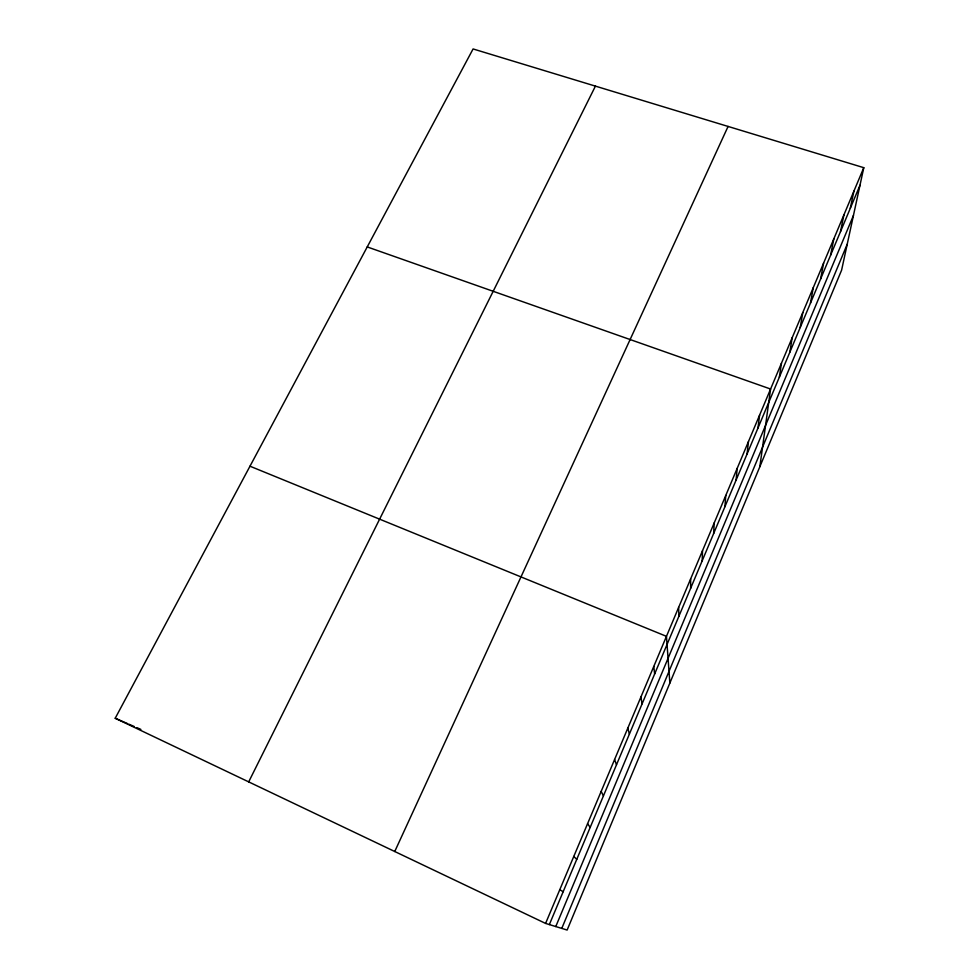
<?xml version="1.0" encoding="UTF-8"?>
<svg xmlns="http://www.w3.org/2000/svg" width="979" height="979" viewBox="0 0 979 979"><rect width="100%" height="100%" fill="white"/><g stroke="black" fill="none" stroke-linecap="round" stroke-linejoin="round"><path stroke-width="1.47" d="M690.636 588.318L690.636 578.907M702.212 560.771L702.494 550.736M713.642 533.555L714.205 522.933M724.925 506.694L725.769 495.472M736.086 480.151L737.187 468.366M747.099 453.926L748.458 441.59M757.979 428.031L759.594 415.145M759.851 466.702L770.583 389.03L367.235 246.928M779.357 377.16L781.45 363.233M789.845 352.171L792.17 337.743M800.222 327.488L802.78 312.57M810.477 303.086L813.255 287.704M820.61 278.966L823.596 263.118M830.62 255.14L833.827 238.839M840.52 231.57L843.922 214.842M850.298 208.282L853.908 191.125M863.784 167.678L841.61 270.131L567.135 930.05L545.584 923.417L115.216 718.256L473.09 48.95L863.784 167.678L545.584 923.417M561.775 928.398L847.214 244.236M549.354 924.58L859.978 185.264M555.766 926.55L853.443 215.466M394.745 851.51L728.082 126.438M248.69 781.891L595.428 86.128M249.988 466.212L666.454 636.338L669.856 683.073M115.216 718.256L127.539 723.603M128.91 724.203L134.221 726.504M136.876 727.654L140.854 729.392M559.78 889.715L563.158 891.734M573.767 856.478L576.766 859.342M587.571 823.706L590.19 827.39M601.167 791.399L603.431 795.866M614.592 759.533L616.501 764.77M627.82 728.095L629.387 734.091M640.878 697.097L642.114 703.815M653.752 666.515L654.657 673.944M678.631 607.433L678.912 616.207"/></g></svg>
